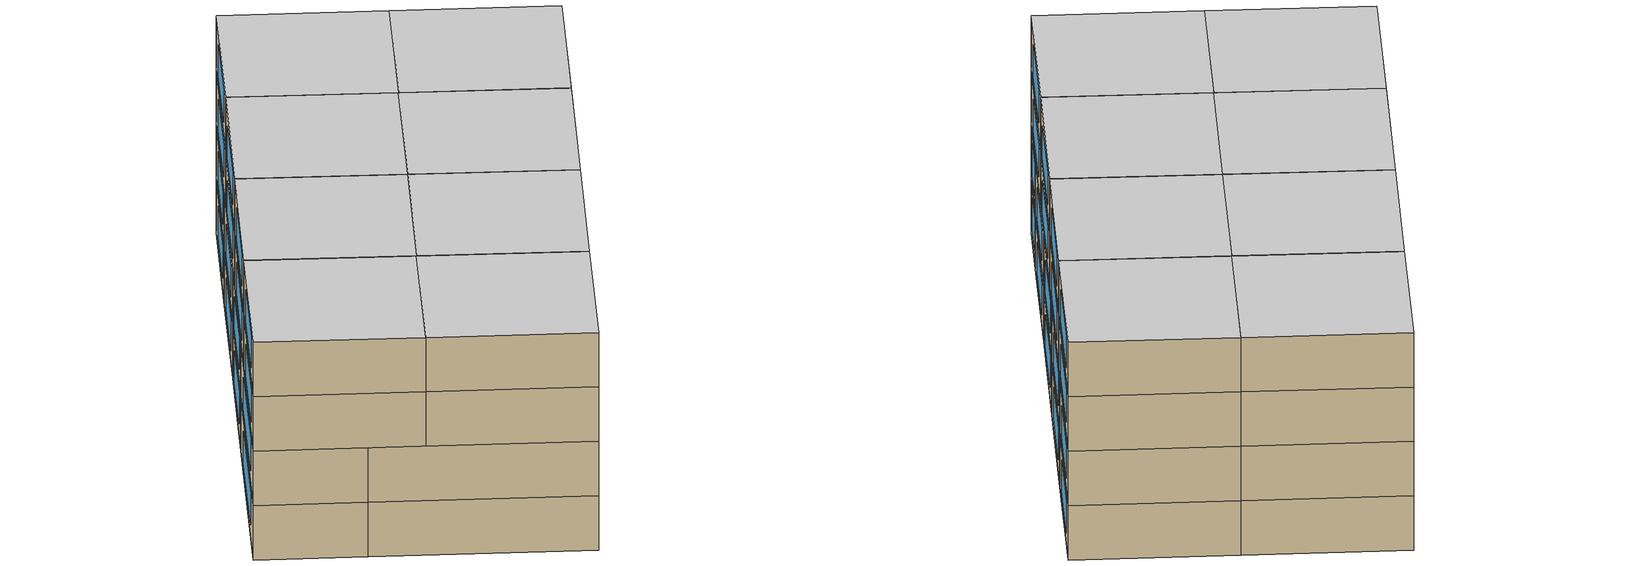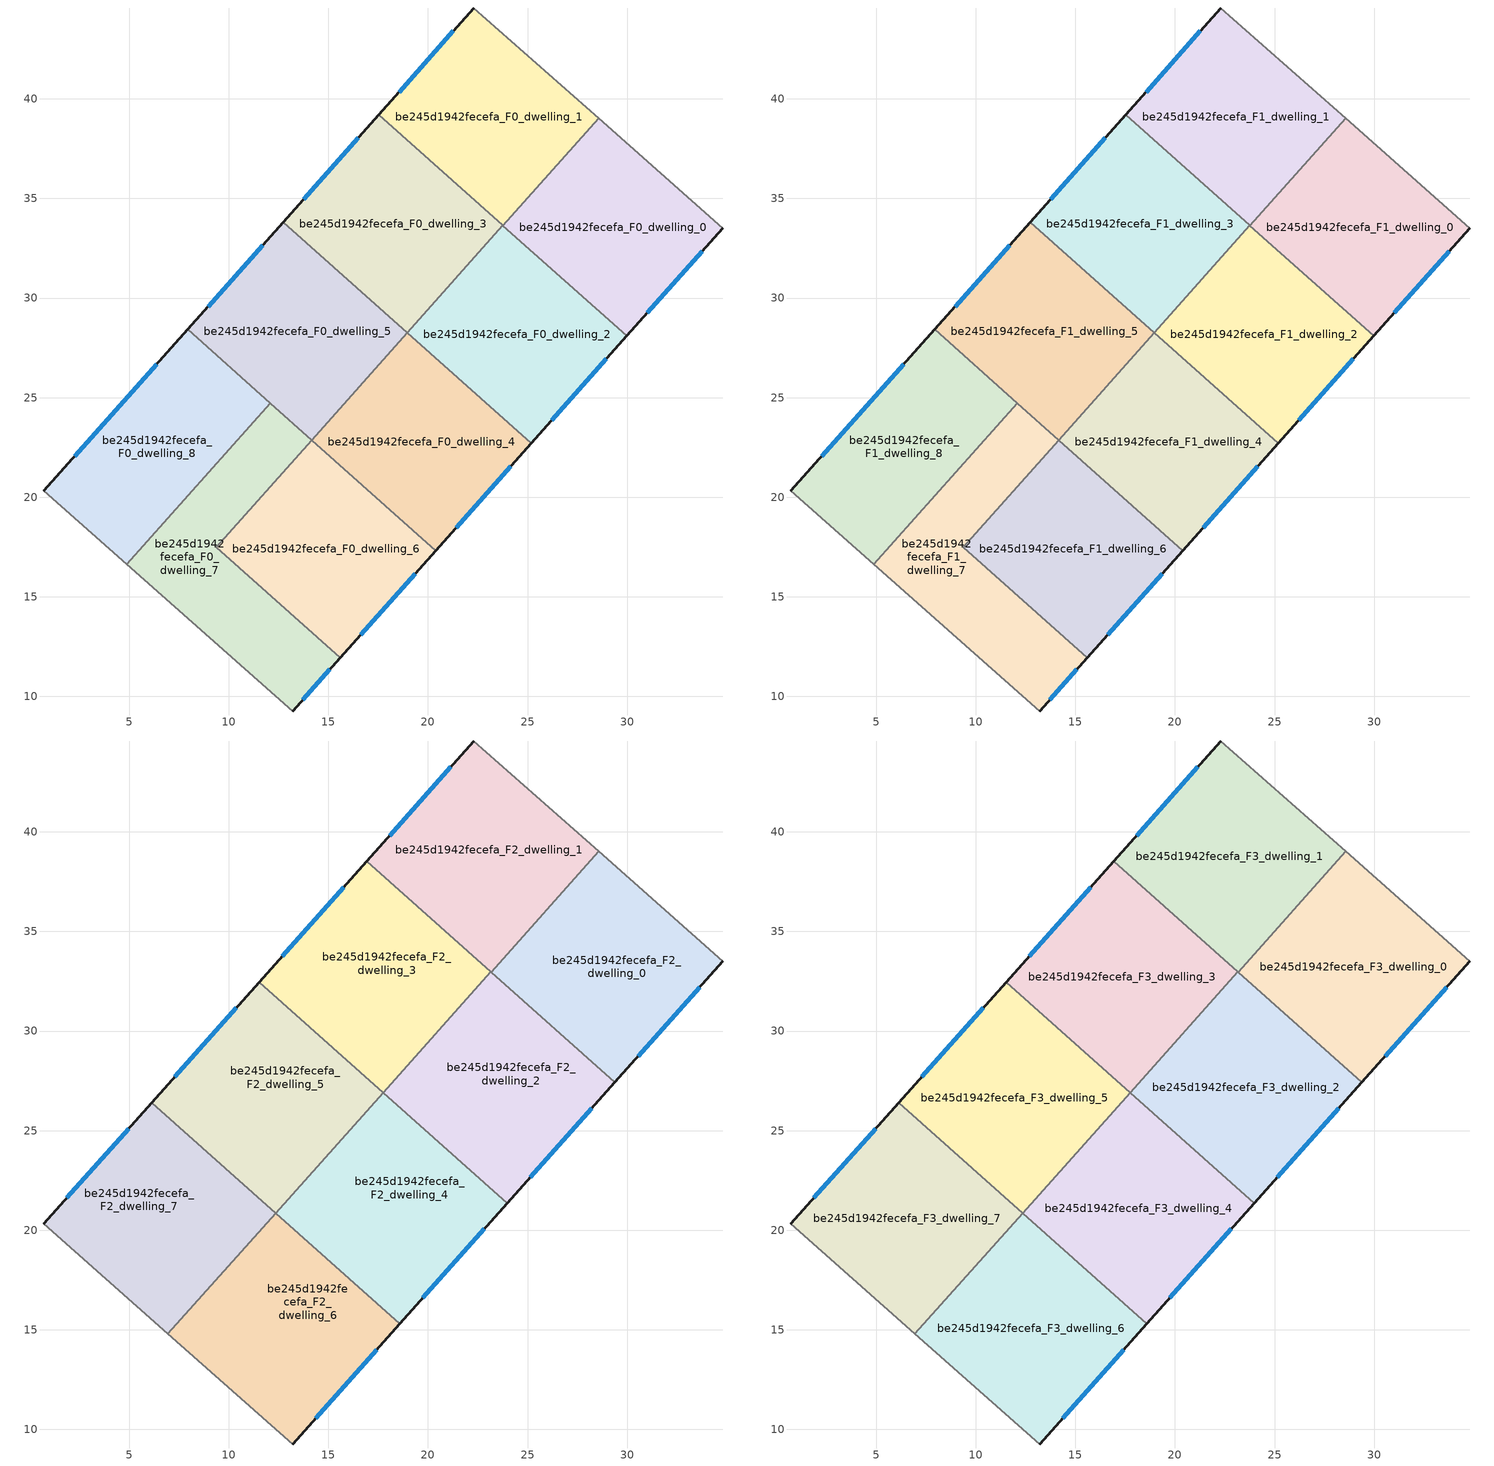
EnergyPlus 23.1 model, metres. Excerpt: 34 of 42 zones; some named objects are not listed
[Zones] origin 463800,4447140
be245d1942fecefa_F0_dwelling_0
 floor ground (EU_floor_Construction): 34.8,33.5 29.98,28.1 23.77,33.64 28.57,39.02 z0
 wall outside (EU_wall_Construction): 29.98,28.1 34.8,33.5 z0:3
 wall adiabatic (EU_wall_Construction): 34.8,33.5 28.57,39.02 z0:3
 wall to be245d1942fecefa_F0_dwelling_1 (EU_wall_Construction): 28.57,39.02 23.77,33.64 z0:3
 wall to be245d1942fecefa_F0_dwelling_2 (EU_wall_Construction): 23.77,33.64 29.98,28.1 z0:3
 window (EU_Window_Construction): 31.02,29.26 33.77,32.35 z0.64:2.36
be245d1942fecefa_F0_dwelling_1
 floor ground (EU_floor_Construction): 28.57,39.02 23.77,33.64 17.52,39.2 22.3,44.56 z0
 wall outside (EU_wall_Construction): 22.3,44.56 17.52,39.2 z0:3
 wall adiabatic (EU_wall_Construction): 28.57,39.02 22.3,44.56 z0:3
 wall to be245d1942fecefa_F0_dwelling_3 (EU_wall_Construction): 17.52,39.2 23.75,33.65 z0:3
 wall to be245d1942fecefa_F0_dwelling_2 (EU_wall_Construction): 23.76,33.65 23.77,33.64 z0:3
 window (EU_Window_Construction): 21.28,43.41 18.55,40.35 z0.64:2.36
be245d1942fecefa_F0_dwelling_2
 floor ground (EU_floor_Construction): 29.98,28.1 25.19,22.71 18.96,28.26 23.76,33.65 z0
 wall outside (EU_wall_Construction): 25.19,22.71 29.98,28.1 z0:3
 wall to be245d1942fecefa_F0_dwelling_4 (EU_wall_Construction): 18.96,28.26 25.19,22.71 z0:3
 wall to be245d1942fecefa_F0_dwelling_3 (EU_wall_Construction): 23.76,33.65 18.96,28.26 z0:3
 window (EU_Window_Construction): 26.21,23.86 28.96,26.94 z0.64:2.36
be245d1942fecefa_F0_dwelling_3
 floor ground (EU_floor_Construction): 23.76,33.65 18.96,28.26 12.72,33.81 17.52,39.2 z0
 wall outside (EU_wall_Construction): 17.52,39.2 12.72,33.81 z0:3
 wall to be245d1942fecefa_F0_dwelling_5 (EU_wall_Construction): 12.72,33.81 18.96,28.26 z0:3
 window (EU_Window_Construction): 16.5,38.04 13.75,34.96 z0.64:2.36
be245d1942fecefa_F0_dwelling_4
 floor ground (EU_floor_Construction): 25.19,22.71 20.39,17.32 14.16,22.87 18.96,28.26 z0
 wall outside (EU_wall_Construction): 20.39,17.32 25.19,22.71 z0:3
 wall to be245d1942fecefa_F0_dwelling_6 (EU_wall_Construction): 14.16,22.87 20.39,17.32 z0:3
 wall to be245d1942fecefa_F0_dwelling_5 (EU_wall_Construction): 18.96,28.26 14.16,22.87 z0:3
 window (EU_Window_Construction): 21.42,18.48 24.16,21.56 z0.64:2.36
be245d1942fecefa_F0_dwelling_5
 floor ground (EU_floor_Construction): 18.96,28.26 14.16,22.87 7.93,28.42 12.72,33.81 z0
 wall outside (EU_wall_Construction): 12.72,33.81 7.93,28.42 z0:3
 wall to be245d1942fecefa_F0_dwelling_8 (EU_wall_Construction): 7.93,28.42 12.07,24.73 z0:3
 wall to be245d1942fecefa_F0_dwelling_7 (EU_wall_Construction): 12.07,24.73 14.16,22.87 z0:3
 window (EU_Window_Construction): 11.7,32.66 8.95,29.58 z0.64:2.36
be245d1942fecefa_F0_dwelling_6
 floor ground (EU_floor_Construction): 20.39,17.32 15.59,11.93 9.36,17.48 14.16,22.87 z0
 wall outside (EU_wall_Construction): 15.59,11.93 20.39,17.32 z0:3
 wall to be245d1942fecefa_F0_dwelling_7 (EU_wall_Construction): 14.16,22.87 9.36,17.48 15.59,11.93 z0:3
 window (EU_Window_Construction): 16.62,13.09 19.36,16.17 z0.64:2.36
be245d1942fecefa_F0_dwelling_7
 floor ground (EU_floor_Construction): 14.16,22.87 9.36,17.48 15.59,11.93 13.21,9.27 4.87,16.64 12.07,24.73 z0
 wall outside (EU_wall_Construction): 13.21,9.27 15.59,11.93 z0:3
 wall adiabatic (EU_wall_Construction): 4.87,16.64 13.21,9.27 z0:3
 wall to be245d1942fecefa_F0_dwelling_8 (EU_wall_Construction): 12.07,24.73 4.87,16.64 z0:3
 window (EU_Window_Construction): 13.72,9.84 15.08,11.36 z0.64:2.36
be245d1942fecefa_F0_dwelling_8
 floor ground (EU_floor_Construction): 12.07,24.73 4.87,16.64 0.71,20.32 7.93,28.42 z0
 wall outside (EU_wall_Construction): 7.93,28.42 0.71,20.32 z0:3
 wall adiabatic (EU_wall_Construction): 0.71,20.32 4.87,16.64 z0:3
 window (EU_Window_Construction): 6.38,26.69 2.25,22.05 z0.64:2.36
be245d1942fecefa_F1_dwelling_0
 floor to be245d1942fecefa_F0_dwelling_0 (EU_floor_Construction): 34.8,33.5 29.98,28.1 23.77,33.64 28.57,39.02 z3
 wall outside (EU_wall_Construction): 29.98,28.1 34.8,33.5 z3:6
 wall adiabatic (EU_wall_Construction): 34.8,33.5 28.57,39.02 z3:6
 wall to be245d1942fecefa_F1_dwelling_1 (EU_wall_Construction): 28.57,39.02 23.77,33.64 z3:6
 wall to be245d1942fecefa_F1_dwelling_2 (EU_wall_Construction): 23.77,33.64 29.98,28.1 z3:6
 window (EU_Window_Construction): 31.02,29.26 33.77,32.35 z3.64:5.36
 ceiling adiabatic (EU_roof_Construction): 29.98,28.1 34.8,33.5 28.57,39.02 23.77,33.64 z6
be245d1942fecefa_F1_dwelling_1
 floor to be245d1942fecefa_F0_dwelling_1 (EU_floor_Construction): 28.57,39.02 23.77,33.64 17.52,39.2 22.3,44.56 z3
 wall outside (EU_wall_Construction): 22.3,44.56 17.52,39.2 z3:6
 wall adiabatic (EU_wall_Construction): 28.57,39.02 22.3,44.56 z3:6
 wall to be245d1942fecefa_F1_dwelling_3 (EU_wall_Construction): 17.52,39.2 23.75,33.65 z3:6
 wall to be245d1942fecefa_F1_dwelling_2 (EU_wall_Construction): 23.76,33.65 23.77,33.64 z3:6
 window (EU_Window_Construction): 21.28,43.41 18.55,40.35 z3.64:5.36
be245d1942fecefa_F1_dwelling_2
 floor to be245d1942fecefa_F0_dwelling_2 (EU_floor_Construction): 29.98,28.1 25.19,22.71 18.96,28.26 23.76,33.65 z3
 wall outside (EU_wall_Construction): 25.19,22.71 29.98,28.1 z3:6
 wall to be245d1942fecefa_F1_dwelling_4 (EU_wall_Construction): 18.96,28.26 25.19,22.71 z3:6
 wall to be245d1942fecefa_F1_dwelling_3 (EU_wall_Construction): 23.76,33.65 18.96,28.26 z3:6
 window (EU_Window_Construction): 26.21,23.86 28.96,26.94 z3.64:5.36
be245d1942fecefa_F1_dwelling_3
 floor to be245d1942fecefa_F0_dwelling_3 (EU_floor_Construction): 23.76,33.65 18.96,28.26 12.72,33.81 17.52,39.2 z3
 wall outside (EU_wall_Construction): 17.52,39.2 12.72,33.81 z3:6
 wall to be245d1942fecefa_F1_dwelling_5 (EU_wall_Construction): 12.72,33.81 18.96,28.26 z3:6
 window (EU_Window_Construction): 16.5,38.04 13.75,34.96 z3.64:5.36
be245d1942fecefa_F1_dwelling_4
 floor to be245d1942fecefa_F0_dwelling_4 (EU_floor_Construction): 25.19,22.71 20.39,17.32 14.16,22.87 18.96,28.26 z3
 wall outside (EU_wall_Construction): 20.39,17.32 25.19,22.71 z3:6
 wall to be245d1942fecefa_F1_dwelling_6 (EU_wall_Construction): 14.16,22.87 20.39,17.32 z3:6
 wall to be245d1942fecefa_F1_dwelling_5 (EU_wall_Construction): 18.96,28.26 14.16,22.87 z3:6
 window (EU_Window_Construction): 21.42,18.48 24.16,21.56 z3.64:5.36
be245d1942fecefa_F1_dwelling_5
 floor to be245d1942fecefa_F0_dwelling_5 (EU_floor_Construction): 18.96,28.26 14.16,22.87 7.93,28.42 12.72,33.81 z3
 wall outside (EU_wall_Construction): 12.72,33.81 7.93,28.42 z3:6
 wall to be245d1942fecefa_F1_dwelling_8 (EU_wall_Construction): 7.93,28.42 12.07,24.73 z3:6
 wall to be245d1942fecefa_F1_dwelling_7 (EU_wall_Construction): 12.07,24.73 14.16,22.87 z3:6
 window (EU_Window_Construction): 11.7,32.66 8.95,29.58 z3.64:5.36
be245d1942fecefa_F1_dwelling_6
 floor to be245d1942fecefa_F0_dwelling_6 (EU_floor_Construction): 20.39,17.32 15.59,11.93 9.36,17.48 14.16,22.87 z3
 wall outside (EU_wall_Construction): 15.59,11.93 20.39,17.32 z3:6
 wall to be245d1942fecefa_F1_dwelling_7 (EU_wall_Construction): 14.16,22.87 9.36,17.48 15.59,11.93 z3:6
 window (EU_Window_Construction): 16.62,13.09 19.36,16.17 z3.64:5.36
 ceiling adiabatic (EU_roof_Construction): 15.59,11.93 18.59,15.3 12.36,20.85 9.36,17.48 z6
be245d1942fecefa_F1_dwelling_7
 floor to be245d1942fecefa_F0_dwelling_7 (EU_floor_Construction): 14.16,22.87 9.36,17.48 15.59,11.93 13.21,9.27 4.87,16.64 12.07,24.73 z3
 wall outside (EU_wall_Construction): 13.21,9.27 15.59,11.93 z3:6
 wall adiabatic (EU_wall_Construction): 4.87,16.64 13.21,9.27 z3:6
 wall to be245d1942fecefa_F1_dwelling_8 (EU_wall_Construction): 12.07,24.73 4.87,16.64 z3:6
 window (EU_Window_Construction): 13.72,9.84 15.08,11.36 z3.64:5.36
be245d1942fecefa_F1_dwelling_8
 floor to be245d1942fecefa_F0_dwelling_8 (EU_floor_Construction): 12.07,24.73 4.87,16.64 0.71,20.32 7.93,28.42 z3
 wall outside (EU_wall_Construction): 7.93,28.42 0.71,20.32 z3:6
 wall adiabatic (EU_wall_Construction): 0.71,20.32 4.87,16.64 z3:6
 window (EU_Window_Construction): 6.38,26.69 2.25,22.05 z3.64:5.36
be245d1942fecefa_F2_dwelling_0
 floor to be245d1942fecefa_F1_dwelling_2 (EU_floor_Construction): 29.98,28.1 29.39,27.42 23.17,32.96 23.77,33.64 z6
 floor adiabatic (EU_floor_Construction): 34.8,33.5 29.39,27.42 29.98,28.1 23.77,33.64 28.56,39.03 z6
 wall outside (EU_wall_Construction): 29.39,27.42 34.8,33.5 z6:9
 wall adiabatic (EU_wall_Construction): 34.8,33.5 28.56,39.03 z6:9
 wall to be245d1942fecefa_F2_dwelling_1 (EU_wall_Construction): 28.56,39.03 23.17,32.96 z6:9
 wall to be245d1942fecefa_F2_dwelling_2 (EU_wall_Construction): 23.17,32.96 29.39,27.42 z6:9
 window (EU_Window_Construction): 30.55,28.73 33.64,32.2 z6.64:8.36
be245d1942fecefa_F2_dwelling_1
 floor to be245d1942fecefa_F1_dwelling_1 (EU_floor_Construction): 28.56,39.02 23.77,33.64 17.52,39.2 22.3,44.56 z6
 floor to be245d1942fecefa_F1_dwelling_3 (EU_floor_Construction): 23.75,33.65 23.16,32.97 16.92,38.52 17.52,39.2 z6
 floor to be245d1942fecefa_F1_dwelling_2 (EU_floor_Construction): 23.77,33.64 23.17,32.96 23.16,32.97 23.75,33.65 z6
 wall outside (EU_wall_Construction): 22.3,44.56 16.92,38.52 z6:9
 wall adiabatic (EU_wall_Construction): 28.56,39.03 22.3,44.56 z6:9
 wall to be245d1942fecefa_F2_dwelling_3 (EU_wall_Construction): 16.92,38.52 23.15,32.97 z6:9
 wall to be245d1942fecefa_F2_dwelling_2 (EU_wall_Construction): 23.16,32.97 23.17,32.96 z6:9
 window (EU_Window_Construction): 21.15,43.27 18.08,39.82 z6.64:8.36
be245d1942fecefa_F2_dwelling_2
 floor to be245d1942fecefa_F1_dwelling_2 (EU_floor_Construction): 29.39,27.42 25.19,22.71 18.96,28.26 23.16,32.97 z6
 floor to be245d1942fecefa_F1_dwelling_4 (EU_floor_Construction): 25.19,22.71 23.99,21.36 17.76,26.91 18.96,28.26 z6
 wall outside (EU_wall_Construction): 23.99,21.36 29.39,27.42 z6:9
 wall to be245d1942fecefa_F2_dwelling_4 (EU_wall_Construction): 17.76,26.91 23.99,21.36 z6:9
 wall to be245d1942fecefa_F2_dwelling_3 (EU_wall_Construction): 23.16,32.97 17.76,26.91 z6:9
 window (EU_Window_Construction): 25.14,22.66 28.23,26.13 z6.64:8.36
be245d1942fecefa_F2_dwelling_3
 floor to be245d1942fecefa_F1_dwelling_3 (EU_floor_Construction): 23.16,32.97 18.96,28.26 12.73,33.81 16.92,38.52 z6
 floor to be245d1942fecefa_F1_dwelling_5 (EU_floor_Construction): 18.96,28.26 17.76,26.91 11.53,32.46 12.73,33.81 z6
 wall outside (EU_wall_Construction): 16.92,38.52 11.53,32.46 z6:9
 wall to be245d1942fecefa_F2_dwelling_5 (EU_wall_Construction): 11.53,32.46 17.76,26.91 z6:9
 window (EU_Window_Construction): 15.77,37.22 12.68,33.76 z6.64:8.36
be245d1942fecefa_F2_dwelling_4
 floor to be245d1942fecefa_F1_dwelling_4 (EU_floor_Construction): 23.99,21.36 20.39,17.32 14.16,22.87 17.76,26.91 z6
 floor to be245d1942fecefa_F1_dwelling_6 (EU_floor_Construction): 20.39,17.32 18.59,15.3 12.36,20.85 14.16,22.87 z6
 wall outside (EU_wall_Construction): 18.59,15.3 23.99,21.36 z6:9
 wall to be245d1942fecefa_F2_dwelling_5 (EU_wall_Construction): 17.76,26.91 12.36,20.85 z6:9
 wall to be245d1942fecefa_F2_dwelling_6 (EU_wall_Construction): 12.36,20.85 18.59,15.3 z6:9
 window (EU_Window_Construction): 19.74,16.6 22.83,20.06 z6.64:8.36
be245d1942fecefa_F2_dwelling_5
 floor to be245d1942fecefa_F1_dwelling_5 (EU_floor_Construction): 17.76,26.91 14.16,22.87 7.93,28.42 11.53,32.46 z6
 floor to be245d1942fecefa_F1_dwelling_7 (EU_floor_Construction): 14.16,22.87 12.36,20.85 10.27,22.71 12.07,24.73 z6
 floor to be245d1942fecefa_F1_dwelling_8 (EU_floor_Construction): 12.07,24.73 10.27,22.71 6.13,26.4 7.93,28.42 z6
 wall outside (EU_wall_Construction): 11.53,32.46 6.13,26.4 z6:9
 wall to be245d1942fecefa_F2_dwelling_7 (EU_wall_Construction): 6.13,26.4 12.34,20.86 z6:9
 wall to be245d1942fecefa_F2_dwelling_6 (EU_wall_Construction): 12.34,20.86 12.36,20.85 z6:9
 window (EU_Window_Construction): 10.37,31.16 7.28,27.7 z6.64:8.36
be245d1942fecefa_F2_dwelling_6
 floor to be245d1942fecefa_F1_dwelling_7 (EU_floor_Construction): 12.36,20.85 9.36,17.48 15.59,11.93 13.21,9.27 6.95,14.8 12.34,20.86 z6
 floor adiabatic (EU_floor_Construction): 18.59,15.3 15.59,11.93 9.36,17.48 12.36,20.85 z6
 wall outside (EU_wall_Construction): 13.21,9.27 18.59,15.3 z6:9
 wall adiabatic (EU_wall_Construction): 6.95,14.8 13.21,9.27 z6:9
 wall to be245d1942fecefa_F2_dwelling_7 (EU_wall_Construction): 12.34,20.86 6.95,14.8 z6:9
 window (EU_Window_Construction): 14.36,10.56 17.44,14.01 z6.64:8.36
be245d1942fecefa_F2_dwelling_7
 floor to be245d1942fecefa_F1_dwelling_7 (EU_floor_Construction): 12.34,20.86 6.95,14.8 4.87,16.64 10.27,22.71 z6
 floor to be245d1942fecefa_F1_dwelling_8 (EU_floor_Construction): 10.27,22.71 4.87,16.64 0.71,20.32 6.13,26.4 z6
 wall outside (EU_wall_Construction): 6.13,26.4 0.71,20.32 z6:9
 wall adiabatic (EU_wall_Construction): 0.71,20.32 6.95,14.8 z6:9
 window (EU_Window_Construction): 4.97,25.1 1.87,21.62 z6.64:8.36
be245d1942fecefa_F3_dwelling_0
 floor to be245d1942fecefa_F2_dwelling_0 (EU_floor_Construction): 34.8,33.5 29.39,27.42 23.17,32.96 28.56,39.03 z9
 wall outside (EU_wall_Construction): 29.39,27.42 34.8,33.5 z9:12
 wall adiabatic (EU_wall_Construction): 34.8,33.5 28.56,39.03 z9:12
 wall to be245d1942fecefa_F3_dwelling_1 (EU_wall_Construction): 28.56,39.03 23.17,32.96 z9:12
 wall to be245d1942fecefa_F3_dwelling_2 (EU_wall_Construction): 23.17,32.96 29.39,27.42 z9:12
 window (EU_Window_Construction): 30.55,28.73 33.64,32.2 z9.64:11.36
 ceiling to be245d1942fecefa_F4_dwelling_0 (EU_floor_Construction): 29.39,27.42 34.8,33.5 28.56,39.03 23.17,32.96 z12
be245d1942fecefa_F3_dwelling_1
 floor to be245d1942fecefa_F2_dwelling_1 (EU_floor_Construction): 28.56,39.03 23.17,32.96 16.92,38.52 22.3,44.56 z9
 wall outside (EU_wall_Construction): 22.3,44.56 16.92,38.52 z9:12
 wall adiabatic (EU_wall_Construction): 28.56,39.03 22.3,44.56 z9:12
 wall to be245d1942fecefa_F3_dwelling_3 (EU_wall_Construction): 16.92,38.52 23.15,32.97 z9:12
 wall to be245d1942fecefa_F3_dwelling_2 (EU_wall_Construction): 23.16,32.97 23.17,32.96 z9:12
 window (EU_Window_Construction): 21.15,43.27 18.08,39.82 z9.64:11.36
 ceiling to be245d1942fecefa_F4_dwelling_1 (EU_floor_Construction): 23.17,32.96 28.56,39.03 22.3,44.56 16.92,38.52 z12
be245d1942fecefa_F3_dwelling_2
 floor to be245d1942fecefa_F2_dwelling_2 (EU_floor_Construction): 29.39,27.42 23.99,21.36 17.76,26.91 23.16,32.97 z9
 wall outside (EU_wall_Construction): 23.99,21.36 29.39,27.42 z9:12
 wall to be245d1942fecefa_F3_dwelling_4 (EU_wall_Construction): 17.76,26.91 23.99,21.36 z9:12
 wall to be245d1942fecefa_F3_dwelling_3 (EU_wall_Construction): 23.16,32.97 17.76,26.91 z9:12
 window (EU_Window_Construction): 25.14,22.66 28.23,26.13 z9.64:11.36
 ceiling to be245d1942fecefa_F4_dwelling_2 (EU_floor_Construction): 23.99,21.36 29.39,27.42 23.16,32.97 17.76,26.91 z12
be245d1942fecefa_F3_dwelling_3
 floor to be245d1942fecefa_F2_dwelling_3 (EU_floor_Construction): 23.16,32.97 17.76,26.91 11.53,32.46 16.92,38.52 z9
 wall outside (EU_wall_Construction): 16.92,38.52 11.53,32.46 z9:12
 wall to be245d1942fecefa_F3_dwelling_5 (EU_wall_Construction): 11.53,32.46 17.76,26.91 z9:12
 window (EU_Window_Construction): 15.77,37.22 12.68,33.76 z9.64:11.36
 ceiling to be245d1942fecefa_F4_dwelling_3 (EU_floor_Construction): 17.76,26.91 23.16,32.97 16.92,38.52 11.53,32.46 z12
be245d1942fecefa_F3_dwelling_4
 floor to be245d1942fecefa_F2_dwelling_4 (EU_floor_Construction): 23.99,21.36 18.59,15.3 12.36,20.85 17.76,26.91 z9
 wall outside (EU_wall_Construction): 18.59,15.3 23.99,21.36 z9:12
 wall to be245d1942fecefa_F3_dwelling_5 (EU_wall_Construction): 17.76,26.91 12.36,20.85 z9:12
 wall to be245d1942fecefa_F3_dwelling_6 (EU_wall_Construction): 12.36,20.85 18.59,15.3 z9:12
 window (EU_Window_Construction): 19.74,16.6 22.83,20.06 z9.64:11.36
 ceiling to be245d1942fecefa_F4_dwelling_4 (EU_floor_Construction): 18.59,15.3 23.99,21.36 17.76,26.91 12.36,20.85 z12
be245d1942fecefa_F3_dwelling_5
 floor to be245d1942fecefa_F2_dwelling_5 (EU_floor_Construction): 17.76,26.91 12.36,20.85 6.13,26.4 11.53,32.46 z9
 wall outside (EU_wall_Construction): 11.53,32.46 6.13,26.4 z9:12
 wall to be245d1942fecefa_F3_dwelling_7 (EU_wall_Construction): 6.13,26.4 12.34,20.86 z9:12
 wall to be245d1942fecefa_F3_dwelling_6 (EU_wall_Construction): 12.34,20.86 12.36,20.85 z9:12
 window (EU_Window_Construction): 10.37,31.16 7.28,27.7 z9.64:11.36
 ceiling to be245d1942fecefa_F4_dwelling_5 (EU_floor_Construction): 12.36,20.85 17.76,26.91 11.53,32.46 6.13,26.4 z12
be245d1942fecefa_F3_dwelling_6
 floor to be245d1942fecefa_F2_dwelling_6 (EU_floor_Construction): 18.59,15.3 13.21,9.27 6.95,14.8 12.34,20.86 z9
 wall outside (EU_wall_Construction): 13.21,9.27 18.59,15.3 z9:12
 wall adiabatic (EU_wall_Construction): 6.95,14.8 13.21,9.27 z9:12
 wall to be245d1942fecefa_F3_dwelling_7 (EU_wall_Construction): 12.34,20.86 6.95,14.8 z9:12
 window (EU_Window_Construction): 14.36,10.56 17.44,14.01 z9.64:11.36
 ceiling to be245d1942fecefa_F4_dwelling_6 (EU_floor_Construction): 13.21,9.27 18.59,15.3 12.34,20.86 6.95,14.8 z12
be245d1942fecefa_F3_dwelling_7
 floor to be245d1942fecefa_F2_dwelling_7 (EU_floor_Construction): 12.34,20.86 6.95,14.8 0.71,20.32 6.13,26.4 z9
 wall outside (EU_wall_Construction): 6.13,26.4 0.71,20.32 z9:12
 wall adiabatic (EU_wall_Construction): 0.71,20.32 6.95,14.8 z9:12
 window (EU_Window_Construction): 4.97,25.1 1.87,21.62 z9.64:11.36
 ceiling to be245d1942fecefa_F4_dwelling_7 (EU_floor_Construction): 6.95,14.8 12.34,20.86 6.13,26.4 0.71,20.32 z12
[Building]
EU S2 Campaign: North Axis=0; Terrain=City; Solar Distribution=FullExterior
[Site:Location]
Yerevan-Zvartnots.Intl.AP: Latitude=40.15; Longitude=44.383; Time Zone=4; Elevation=854
[SizingPeriod:WeatherFileDays]
AnnualSizingPeriod: Begin Month=1; Begin Day of Month=1; End Month=12; End Day of Month=31; Day of Week for Start Day=Monday; Use Weather File Daylight Saving Period=No; Use Weather File Rain and Snow Indicators=No
[MATERIAL]
EU_InternalMass_Material: Roughness=MediumRough; Thickness=0.1; Conductivity=1; Density=1800; Specific Heat=900; Thermal Absorptance=0.9; Solar Absorptance=0.7; Visible Absorptance=0.7
[MATERIAL:NOMASS] Roughness=MediumRough; Thermal Absorptance=0.9; Solar Absorptance=0.7; Visible Absorptance=0.7
Name | Thermal Resistance
EU_wall_NoMass | 1.05043
EU_roof_NoMass | 1.45357
EU_floor_NoMass | 0.478065
[WINDOWMATERIAL:SIMPLEGLAZINGSYSTEM]
EU_Window_SimpleGlazing: UFactor=2.5566; Solar Heat Gain Coefficient=0.75; Visible Transmittance=0.75
[CONSTRUCTION]
EU_wall_Construction: EU_wall_NoMass
EU_roof_Construction: EU_roof_NoMass
EU_floor_Construction: EU_floor_NoMass
EU_Window_Construction: EU_Window_SimpleGlazing
EU_InternalMass_Construction: EU_InternalMass_Material
[ZONE] Type=1; Multiplier=1; Ceiling Height=autocalculate; Floor Area=autocalculate; Part of Total Floor Area=Yes
Name | Volume
be245d1942fecefa_F0_dwelling_0; be245d1942fecefa_F1_dwelling_0; be245d1942fecefa_F0_dwelling_3; be245d1942fecefa_F1_dwelling_3 | 180.605
be245d1942fecefa_F2_dwelling_0; be245d1942fecefa_F3_dwelling_0 | 203.151
be245d1942fecefa_F0_dwelling_1; be245d1942fecefa_F1_dwelling_1 | 180.591
be245d1942fecefa_F2_dwelling_1; be245d1942fecefa_F3_dwelling_1 | 203.167
be245d1942fecefa_F0_dwelling_2; be245d1942fecefa_F1_dwelling_2 | 180.588
be245d1942fecefa_F2_dwelling_2; be245d1942fecefa_F3_dwelling_2; be245d1942fecefa_F2_dwelling_3; be245d1942fecefa_F3_dwelling_3 | 203.175
be245d1942fecefa_F0_dwelling_4; be245d1942fecefa_F1_dwelling_4; be245d1942fecefa_F0_dwelling_6; be245d1942fecefa_F1_dwelling_6 | 180.589
be245d1942fecefa_F2_dwelling_4; be245d1942fecefa_F3_dwelling_4; be245d1942fecefa_F2_dwelling_7; be245d1942fecefa_F3_dwelling_7 | 203.157
be245d1942fecefa_F0_dwelling_5; be245d1942fecefa_F1_dwelling_5 | 180.586
be245d1942fecefa_F2_dwelling_5; be245d1942fecefa_F3_dwelling_5 | 203.192
be245d1942fecefa_F2_dwelling_6; be245d1942fecefa_F3_dwelling_6 | 203.169
be245d1942fecefa_F0_dwelling_7; be245d1942fecefa_F1_dwelling_7 | 180.611
be245d1942fecefa_F0_dwelling_8; be245d1942fecefa_F1_dwelling_8 | 180.621
[INTERNALMASS] Construction=EU_InternalMass_Construction
Name | Zone or ZoneList | Surface Area
be245d1942fecefa_F0_dwelling_0_EU_InternalMass | be245d1942fecefa_F0_dwelling_0 | 60.2026
be245d1942fecefa_F0_dwelling_1_EU_InternalMass | be245d1942fecefa_F0_dwelling_1 | 60.1979
be245d1942fecefa_F0_dwelling_2_EU_InternalMass | be245d1942fecefa_F0_dwelling_2 | 60.1973
be245d1942fecefa_F0_dwelling_3_EU_InternalMass | be245d1942fecefa_F0_dwelling_3 | 60.2014
be245d1942fecefa_F0_dwelling_4_EU_InternalMass | be245d1942fecefa_F0_dwelling_4 | 60.1947
be245d1942fecefa_F0_dwelling_5_EU_InternalMass | be245d1942fecefa_F0_dwelling_5 | 60.1973
be245d1942fecefa_F0_dwelling_6_EU_InternalMass | be245d1942fecefa_F0_dwelling_6 | 60.1963
be245d1942fecefa_F0_dwelling_7_EU_InternalMass | be245d1942fecefa_F0_dwelling_7 | 60.2038
be245d1942fecefa_F0_dwelling_8_EU_InternalMass | be245d1942fecefa_F0_dwelling_8 | 60.2079
be245d1942fecefa_F1_dwelling_0_EU_InternalMass | be245d1942fecefa_F1_dwelling_0 | 60.2026
be245d1942fecefa_F1_dwelling_1_EU_InternalMass | be245d1942fecefa_F1_dwelling_1 | 60.1979
be245d1942fecefa_F1_dwelling_2_EU_InternalMass | be245d1942fecefa_F1_dwelling_2 | 60.1973
be245d1942fecefa_F1_dwelling_3_EU_InternalMass | be245d1942fecefa_F1_dwelling_3 | 60.2014
be245d1942fecefa_F1_dwelling_4_EU_InternalMass | be245d1942fecefa_F1_dwelling_4 | 60.1947
be245d1942fecefa_F1_dwelling_5_EU_InternalMass | be245d1942fecefa_F1_dwelling_5 | 60.1973
be245d1942fecefa_F1_dwelling_6_EU_InternalMass | be245d1942fecefa_F1_dwelling_6 | 60.1963
be245d1942fecefa_F1_dwelling_7_EU_InternalMass | be245d1942fecefa_F1_dwelling_7 | 60.2038
be245d1942fecefa_F1_dwelling_8_EU_InternalMass | be245d1942fecefa_F1_dwelling_8 | 60.2079
be245d1942fecefa_F2_dwelling_0_EU_InternalMass | be245d1942fecefa_F2_dwelling_0 | 67.718
be245d1942fecefa_F2_dwelling_1_EU_InternalMass | be245d1942fecefa_F2_dwelling_1 | 67.7234
be245d1942fecefa_F2_dwelling_2_EU_InternalMass | be245d1942fecefa_F2_dwelling_2 | 67.725
be245d1942fecefa_F2_dwelling_3_EU_InternalMass | be245d1942fecefa_F2_dwelling_3 | 67.7253
be245d1942fecefa_F2_dwelling_4_EU_InternalMass | be245d1942fecefa_F2_dwelling_4 | 67.7192
be245d1942fecefa_F2_dwelling_5_EU_InternalMass | be245d1942fecefa_F2_dwelling_5 | 67.7304
be245d1942fecefa_F2_dwelling_6_EU_InternalMass | be245d1942fecefa_F2_dwelling_6 | 67.7249
be245d1942fecefa_F2_dwelling_7_EU_InternalMass | be245d1942fecefa_F2_dwelling_7 | 67.7192
be245d1942fecefa_F3_dwelling_0_EU_InternalMass | be245d1942fecefa_F3_dwelling_0 | 67.718
be245d1942fecefa_F3_dwelling_1_EU_InternalMass | be245d1942fecefa_F3_dwelling_1 | 67.7234
be245d1942fecefa_F3_dwelling_2_EU_InternalMass | be245d1942fecefa_F3_dwelling_2 | 67.725
be245d1942fecefa_F3_dwelling_3_EU_InternalMass | be245d1942fecefa_F3_dwelling_3 | 67.7253
be245d1942fecefa_F3_dwelling_4_EU_InternalMass | be245d1942fecefa_F3_dwelling_4 | 67.7192
be245d1942fecefa_F3_dwelling_5_EU_InternalMass | be245d1942fecefa_F3_dwelling_5 | 67.7304
be245d1942fecefa_F3_dwelling_6_EU_InternalMass | be245d1942fecefa_F3_dwelling_6 | 67.7249
be245d1942fecefa_F3_dwelling_7_EU_InternalMass | be245d1942fecefa_F3_dwelling_7 | 67.7192
[OTHEREQUIPMENT] Fuel Type=Electricity; Design Level Calculation Method=Watts/Area; Power per Zone Floor Area=1; Fraction Latent=0; Fraction Radiant=0; Fraction Lost=0; Carbon Dioxide Generation Rate=0; EndUse Subcategory=EU_Step8_InternalGains
Name | Zone or ZoneList or Space or SpaceList | Schedule
EU_Step8_InternalGain_be245d1942fecefa_F0_dwelling_0_f000 | be245d1942fecefa_F0_dwelling_0 | EU_Step8_GainSchedule_be245d1942fecefa_F0_dwelling_0_f000
EU_Step8_InternalGain_be245d1942fecefa_F0_dwelling_1_f000 | be245d1942fecefa_F0_dwelling_1 | EU_Step8_GainSchedule_be245d1942fecefa_F0_dwelling_1_f000
EU_Step8_InternalGain_be245d1942fecefa_F0_dwelling_2_f000 | be245d1942fecefa_F0_dwelling_2 | EU_Step8_GainSchedule_be245d1942fecefa_F0_dwelling_2_f000
EU_Step8_InternalGain_be245d1942fecefa_F0_dwelling_3_f000 | be245d1942fecefa_F0_dwelling_3 | EU_Step8_GainSchedule_be245d1942fecefa_F0_dwelling_3_f000
EU_Step8_InternalGain_be245d1942fecefa_F0_dwelling_4_f000 | be245d1942fecefa_F0_dwelling_4 | EU_Step8_GainSchedule_be245d1942fecefa_F0_dwelling_4_f000
EU_Step8_InternalGain_be245d1942fecefa_F0_dwelling_5_f000 | be245d1942fecefa_F0_dwelling_5 | EU_Step8_GainSchedule_be245d1942fecefa_F0_dwelling_5_f000
EU_Step8_InternalGain_be245d1942fecefa_F0_dwelling_6_f000 | be245d1942fecefa_F0_dwelling_6 | EU_Step8_GainSchedule_be245d1942fecefa_F0_dwelling_6_f000
EU_Step8_InternalGain_be245d1942fecefa_F0_dwelling_7_f000 | be245d1942fecefa_F0_dwelling_7 | EU_Step8_GainSchedule_be245d1942fecefa_F0_dwelling_7_f000
EU_Step8_InternalGain_be245d1942fecefa_F0_dwelling_8_f000 | be245d1942fecefa_F0_dwelling_8 | EU_Step8_GainSchedule_be245d1942fecefa_F0_dwelling_8_f000
EU_Step8_InternalGain_be245d1942fecefa_F1_dwelling_0_f000 | be245d1942fecefa_F1_dwelling_0 | EU_Step8_GainSchedule_be245d1942fecefa_F1_dwelling_0_f000
EU_Step8_InternalGain_be245d1942fecefa_F1_dwelling_1_f000 | be245d1942fecefa_F1_dwelling_1 | EU_Step8_GainSchedule_be245d1942fecefa_F1_dwelling_1_f000
EU_Step8_InternalGain_be245d1942fecefa_F1_dwelling_2_f000 | be245d1942fecefa_F1_dwelling_2 | EU_Step8_GainSchedule_be245d1942fecefa_F1_dwelling_2_f000
EU_Step8_InternalGain_be245d1942fecefa_F1_dwelling_3_f000 | be245d1942fecefa_F1_dwelling_3 | EU_Step8_GainSchedule_be245d1942fecefa_F1_dwelling_3_f000
EU_Step8_InternalGain_be245d1942fecefa_F1_dwelling_4_f000 | be245d1942fecefa_F1_dwelling_4 | EU_Step8_GainSchedule_be245d1942fecefa_F1_dwelling_4_f000
EU_Step8_InternalGain_be245d1942fecefa_F1_dwelling_5_f000 | be245d1942fecefa_F1_dwelling_5 | EU_Step8_GainSchedule_be245d1942fecefa_F1_dwelling_5_f000
EU_Step8_InternalGain_be245d1942fecefa_F1_dwelling_6_f000 | be245d1942fecefa_F1_dwelling_6 | EU_Step8_GainSchedule_be245d1942fecefa_F1_dwelling_6_f000
EU_Step8_InternalGain_be245d1942fecefa_F1_dwelling_7_f000 | be245d1942fecefa_F1_dwelling_7 | EU_Step8_GainSchedule_be245d1942fecefa_F1_dwelling_7_f000
EU_Step8_InternalGain_be245d1942fecefa_F1_dwelling_8_f000 | be245d1942fecefa_F1_dwelling_8 | EU_Step8_GainSchedule_be245d1942fecefa_F1_dwelling_8_f000
EU_Step8_InternalGain_be245d1942fecefa_F2_dwelling_0_f000 | be245d1942fecefa_F2_dwelling_0 | EU_Step8_GainSchedule_be245d1942fecefa_F2_dwelling_0_f000
EU_Step8_InternalGain_be245d1942fecefa_F2_dwelling_1_f000 | be245d1942fecefa_F2_dwelling_1 | EU_Step8_GainSchedule_be245d1942fecefa_F2_dwelling_1_f000
EU_Step8_InternalGain_be245d1942fecefa_F2_dwelling_2_f000 | be245d1942fecefa_F2_dwelling_2 | EU_Step8_GainSchedule_be245d1942fecefa_F2_dwelling_2_f000
EU_Step8_InternalGain_be245d1942fecefa_F2_dwelling_3_f000 | be245d1942fecefa_F2_dwelling_3 | EU_Step8_GainSchedule_be245d1942fecefa_F2_dwelling_3_f000
EU_Step8_InternalGain_be245d1942fecefa_F2_dwelling_4_f000 | be245d1942fecefa_F2_dwelling_4 | EU_Step8_GainSchedule_be245d1942fecefa_F2_dwelling_4_f000
EU_Step8_InternalGain_be245d1942fecefa_F2_dwelling_5_f000 | be245d1942fecefa_F2_dwelling_5 | EU_Step8_GainSchedule_be245d1942fecefa_F2_dwelling_5_f000
EU_Step8_InternalGain_be245d1942fecefa_F2_dwelling_6_f000 | be245d1942fecefa_F2_dwelling_6 | EU_Step8_GainSchedule_be245d1942fecefa_F2_dwelling_6_f000
EU_Step8_InternalGain_be245d1942fecefa_F2_dwelling_7_f000 | be245d1942fecefa_F2_dwelling_7 | EU_Step8_GainSchedule_be245d1942fecefa_F2_dwelling_7_f000
EU_Step8_InternalGain_be245d1942fecefa_F3_dwelling_0_f000 | be245d1942fecefa_F3_dwelling_0 | EU_Step8_GainSchedule_be245d1942fecefa_F3_dwelling_0_f000
EU_Step8_InternalGain_be245d1942fecefa_F3_dwelling_1_f000 | be245d1942fecefa_F3_dwelling_1 | EU_Step8_GainSchedule_be245d1942fecefa_F3_dwelling_1_f000
EU_Step8_InternalGain_be245d1942fecefa_F3_dwelling_2_f000 | be245d1942fecefa_F3_dwelling_2 | EU_Step8_GainSchedule_be245d1942fecefa_F3_dwelling_2_f000
EU_Step8_InternalGain_be245d1942fecefa_F3_dwelling_3_f000 | be245d1942fecefa_F3_dwelling_3 | EU_Step8_GainSchedule_be245d1942fecefa_F3_dwelling_3_f000
EU_Step8_InternalGain_be245d1942fecefa_F3_dwelling_4_f000 | be245d1942fecefa_F3_dwelling_4 | EU_Step8_GainSchedule_be245d1942fecefa_F3_dwelling_4_f000
EU_Step8_InternalGain_be245d1942fecefa_F3_dwelling_5_f000 | be245d1942fecefa_F3_dwelling_5 | EU_Step8_GainSchedule_be245d1942fecefa_F3_dwelling_5_f000
EU_Step8_InternalGain_be245d1942fecefa_F3_dwelling_6_f000 | be245d1942fecefa_F3_dwelling_6 | EU_Step8_GainSchedule_be245d1942fecefa_F3_dwelling_6_f000
EU_Step8_InternalGain_be245d1942fecefa_F3_dwelling_7_f000 | be245d1942fecefa_F3_dwelling_7 | EU_Step8_GainSchedule_be245d1942fecefa_F3_dwelling_7_f000
[ZONEVENTILATION:DESIGNFLOWRATE] Schedule=EU_AlwaysOn; Design Flow Rate Calculation Method=AirChanges/Hour; Air Changes per Hour=0.557805; Ventilation Type=Natural; Fan Pressure Rise=0; Fan Total Efficiency=1; Constant Term Coefficient=1; Temperature Term Coefficient=0; Velocity Term Coefficient=0; Velocity Squared Term Coefficient=0; Minimum Indoor Temperature=-100; Maximum Indoor Temperature=100; Delta Temperature=-100; Minimum Outdoor Temperature=-100; Maximum Outdoor Temperature=100; Maximum Wind Speed=40
Name | Zone or ZoneList or Space or SpaceList
EU_ConstantAir_be245d1942fecefa_F0_dwelling_0 | be245d1942fecefa_F0_dwelling_0
EU_ConstantAir_be245d1942fecefa_F0_dwelling_1 | be245d1942fecefa_F0_dwelling_1
EU_ConstantAir_be245d1942fecefa_F0_dwelling_2 | be245d1942fecefa_F0_dwelling_2
EU_ConstantAir_be245d1942fecefa_F0_dwelling_3 | be245d1942fecefa_F0_dwelling_3
EU_ConstantAir_be245d1942fecefa_F0_dwelling_4 | be245d1942fecefa_F0_dwelling_4
EU_ConstantAir_be245d1942fecefa_F0_dwelling_5 | be245d1942fecefa_F0_dwelling_5
EU_ConstantAir_be245d1942fecefa_F0_dwelling_6 | be245d1942fecefa_F0_dwelling_6
EU_ConstantAir_be245d1942fecefa_F0_dwelling_7 | be245d1942fecefa_F0_dwelling_7
EU_ConstantAir_be245d1942fecefa_F0_dwelling_8 | be245d1942fecefa_F0_dwelling_8
EU_ConstantAir_be245d1942fecefa_F1_dwelling_0 | be245d1942fecefa_F1_dwelling_0
EU_ConstantAir_be245d1942fecefa_F1_dwelling_1 | be245d1942fecefa_F1_dwelling_1
EU_ConstantAir_be245d1942fecefa_F1_dwelling_2 | be245d1942fecefa_F1_dwelling_2
EU_ConstantAir_be245d1942fecefa_F1_dwelling_3 | be245d1942fecefa_F1_dwelling_3
EU_ConstantAir_be245d1942fecefa_F1_dwelling_4 | be245d1942fecefa_F1_dwelling_4
EU_ConstantAir_be245d1942fecefa_F1_dwelling_5 | be245d1942fecefa_F1_dwelling_5
EU_ConstantAir_be245d1942fecefa_F1_dwelling_6 | be245d1942fecefa_F1_dwelling_6
EU_ConstantAir_be245d1942fecefa_F1_dwelling_7 | be245d1942fecefa_F1_dwelling_7
EU_ConstantAir_be245d1942fecefa_F1_dwelling_8 | be245d1942fecefa_F1_dwelling_8
EU_ConstantAir_be245d1942fecefa_F2_dwelling_0 | be245d1942fecefa_F2_dwelling_0
EU_ConstantAir_be245d1942fecefa_F2_dwelling_1 | be245d1942fecefa_F2_dwelling_1
EU_ConstantAir_be245d1942fecefa_F2_dwelling_2 | be245d1942fecefa_F2_dwelling_2
EU_ConstantAir_be245d1942fecefa_F2_dwelling_3 | be245d1942fecefa_F2_dwelling_3
EU_ConstantAir_be245d1942fecefa_F2_dwelling_4 | be245d1942fecefa_F2_dwelling_4
EU_ConstantAir_be245d1942fecefa_F2_dwelling_5 | be245d1942fecefa_F2_dwelling_5
EU_ConstantAir_be245d1942fecefa_F2_dwelling_6 | be245d1942fecefa_F2_dwelling_6
EU_ConstantAir_be245d1942fecefa_F2_dwelling_7 | be245d1942fecefa_F2_dwelling_7
EU_ConstantAir_be245d1942fecefa_F3_dwelling_0 | be245d1942fecefa_F3_dwelling_0
EU_ConstantAir_be245d1942fecefa_F3_dwelling_1 | be245d1942fecefa_F3_dwelling_1
EU_ConstantAir_be245d1942fecefa_F3_dwelling_2 | be245d1942fecefa_F3_dwelling_2
EU_ConstantAir_be245d1942fecefa_F3_dwelling_3 | be245d1942fecefa_F3_dwelling_3
EU_ConstantAir_be245d1942fecefa_F3_dwelling_4 | be245d1942fecefa_F3_dwelling_4
EU_ConstantAir_be245d1942fecefa_F3_dwelling_5 | be245d1942fecefa_F3_dwelling_5
EU_ConstantAir_be245d1942fecefa_F3_dwelling_6 | be245d1942fecefa_F3_dwelling_6
EU_ConstantAir_be245d1942fecefa_F3_dwelling_7 | be245d1942fecefa_F3_dwelling_7
[HVACTEMPLATE:THERMOSTAT] Constant Heating Setpoint=20; Constant Cooling Setpoint=50
EU_HeatOnly_be245d1942fecefa_F0_dwelling_0; EU_HeatOnly_be245d1942fecefa_F0_dwelling_1; EU_HeatOnly_be245d1942fecefa_F0_dwelling_2; EU_HeatOnly_be245d1942fecefa_F0_dwelling_3; EU_HeatOnly_be245d1942fecefa_F0_dwelling_4; EU_HeatOnly_be245d1942fecefa_F0_dwelling_5; EU_HeatOnly_be245d1942fecefa_F0_dwelling_6; EU_HeatOnly_be245d1942fecefa_F0_dwelling_7; EU_HeatOnly_be245d1942fecefa_F0_dwelling_8; EU_HeatOnly_be245d1942fecefa_F1_dwelling_0; EU_HeatOnly_be245d1942fecefa_F1_dwelling_1; EU_HeatOnly_be245d1942fecefa_F1_dwelling_2; EU_HeatOnly_be245d1942fecefa_F1_dwelling_3; EU_HeatOnly_be245d1942fecefa_F1_dwelling_4; EU_HeatOnly_be245d1942fecefa_F1_dwelling_5; EU_HeatOnly_be245d1942fecefa_F1_dwelling_6; EU_HeatOnly_be245d1942fecefa_F1_dwelling_7; EU_HeatOnly_be245d1942fecefa_F1_dwelling_8
[HVACTEMPLATE:ZONE:IDEALLOADSAIRSYSTEM] System Availability Schedule=EU_AlwaysOn; Maximum Heating Supply Air Temperature=50; Minimum Cooling Supply Air Temperature=13; Maximum Heating Supply Air Humidity Ratio=0.0156; Minimum Cooling Supply Air Humidity Ratio=0.0077; Heating Limit=NoLimit; Cooling Limit=NoLimit; Heating Availability Schedule=EU_AlwaysOn; Cooling Availability Schedule=EU_CoolingOff; Dehumidification Control Type=ConstantSensibleHeatRatio; Cooling Sensible Heat Ratio=0.7; Dehumidification Setpoint=60; Humidification Control Type=None; Humidification Setpoint=30; Outdoor Air Method=None; Outdoor Air Flow Rate per Person=0.00944; Outdoor Air Flow Rate per Zone Floor Area=0; Outdoor Air Flow Rate per Zone=0; Demand Controlled Ventilation Type=None; Outdoor Air Economizer Type=NoEconomizer; Heat Recovery Type=None; Sensible Heat Recovery Effectiveness=0.7; Latent Heat Recovery Effectiveness=0.65
Name | Template Thermostat
be245d1942fecefa_F0_dwelling_0 | EU_HeatOnly_be245d1942fecefa_F0_dwelling_0
be245d1942fecefa_F0_dwelling_1 | EU_HeatOnly_be245d1942fecefa_F0_dwelling_1
be245d1942fecefa_F0_dwelling_2 | EU_HeatOnly_be245d1942fecefa_F0_dwelling_2
be245d1942fecefa_F0_dwelling_3 | EU_HeatOnly_be245d1942fecefa_F0_dwelling_3
be245d1942fecefa_F0_dwelling_4 | EU_HeatOnly_be245d1942fecefa_F0_dwelling_4
be245d1942fecefa_F0_dwelling_5 | EU_HeatOnly_be245d1942fecefa_F0_dwelling_5
be245d1942fecefa_F0_dwelling_6 | EU_HeatOnly_be245d1942fecefa_F0_dwelling_6
be245d1942fecefa_F0_dwelling_7 | EU_HeatOnly_be245d1942fecefa_F0_dwelling_7
be245d1942fecefa_F0_dwelling_8 | EU_HeatOnly_be245d1942fecefa_F0_dwelling_8
be245d1942fecefa_F1_dwelling_0 | EU_HeatOnly_be245d1942fecefa_F1_dwelling_0
be245d1942fecefa_F1_dwelling_1 | EU_HeatOnly_be245d1942fecefa_F1_dwelling_1
be245d1942fecefa_F1_dwelling_2 | EU_HeatOnly_be245d1942fecefa_F1_dwelling_2
be245d1942fecefa_F1_dwelling_3 | EU_HeatOnly_be245d1942fecefa_F1_dwelling_3
be245d1942fecefa_F1_dwelling_4 | EU_HeatOnly_be245d1942fecefa_F1_dwelling_4
be245d1942fecefa_F1_dwelling_5 | EU_HeatOnly_be245d1942fecefa_F1_dwelling_5
be245d1942fecefa_F1_dwelling_6 | EU_HeatOnly_be245d1942fecefa_F1_dwelling_6
be245d1942fecefa_F1_dwelling_7 | EU_HeatOnly_be245d1942fecefa_F1_dwelling_7
be245d1942fecefa_F1_dwelling_8 | EU_HeatOnly_be245d1942fecefa_F1_dwelling_8
be245d1942fecefa_F2_dwelling_0 | EU_HeatOnly_be245d1942fecefa_F2_dwelling_0
be245d1942fecefa_F2_dwelling_1 | EU_HeatOnly_be245d1942fecefa_F2_dwelling_1
be245d1942fecefa_F2_dwelling_2 | EU_HeatOnly_be245d1942fecefa_F2_dwelling_2
be245d1942fecefa_F2_dwelling_3 | EU_HeatOnly_be245d1942fecefa_F2_dwelling_3
be245d1942fecefa_F2_dwelling_4 | EU_HeatOnly_be245d1942fecefa_F2_dwelling_4
be245d1942fecefa_F2_dwelling_5 | EU_HeatOnly_be245d1942fecefa_F2_dwelling_5
be245d1942fecefa_F2_dwelling_6 | EU_HeatOnly_be245d1942fecefa_F2_dwelling_6
be245d1942fecefa_F2_dwelling_7 | EU_HeatOnly_be245d1942fecefa_F2_dwelling_7
be245d1942fecefa_F3_dwelling_0 | EU_HeatOnly_be245d1942fecefa_F3_dwelling_0
be245d1942fecefa_F3_dwelling_1 | EU_HeatOnly_be245d1942fecefa_F3_dwelling_1
be245d1942fecefa_F3_dwelling_2 | EU_HeatOnly_be245d1942fecefa_F3_dwelling_2
be245d1942fecefa_F3_dwelling_3 | EU_HeatOnly_be245d1942fecefa_F3_dwelling_3
be245d1942fecefa_F3_dwelling_4 | EU_HeatOnly_be245d1942fecefa_F3_dwelling_4
be245d1942fecefa_F3_dwelling_5 | EU_HeatOnly_be245d1942fecefa_F3_dwelling_5
be245d1942fecefa_F3_dwelling_6 | EU_HeatOnly_be245d1942fecefa_F3_dwelling_6
be245d1942fecefa_F3_dwelling_7 | EU_HeatOnly_be245d1942fecefa_F3_dwelling_7
[SIZING:ZONE] Zone Cooling Design Supply Air Temperature Input Method=SupplyAirTemperature; Zone Cooling Design Supply Air Temperature=13; Zone Heating Design Supply Air Temperature Input Method=SupplyAirTemperature; Zone Heating Design Supply Air Temperature=50; Zone Cooling Design Supply Air Humidity Ratio=0.008; Zone Heating Design Supply Air Humidity Ratio=0.008; Cooling Design Air Flow Method=DesignDay; Cooling Design Air Flow Rate=0; Cooling Minimum Air Flow per Zone Floor Area=0.000762; Cooling Minimum Air Flow=0; Cooling Minimum Air Flow Fraction=0.2; Heating Design Air Flow Method=DesignDay; Heating Design Air Flow Rate=0; Heating Maximum Air Flow per Zone Floor Area=0.002032; Heating Maximum Air Flow=0.141576; Heating Maximum Air Flow Fraction=0.3; Account for Dedicated Outdoor Air System=No; Dedicated Outdoor Air System Control Strategy=NeutralSupplyAir; Dedicated Outdoor Air Low Setpoint Temperature for Design=autosize; Dedicated Outdoor Air High Setpoint Temperature for Design=autosize; Zone Load Sizing Method=Sensible Load Only No Latent Load; Zone Latent Cooling Design Supply Air Humidity Ratio Input Method=HumidityRatioDifference; Zone Cooling Design Supply Air Humidity Ratio Difference=0.005; Zone Latent Heating Design Supply Air Humidity Ratio Input Method=HumidityRatioDifference; Zone Humidification Design Supply Air Humidity Ratio Difference=0.005
be245d1942fecefa_F0_dwelling_0; be245d1942fecefa_F0_dwelling_1; be245d1942fecefa_F0_dwelling_2; be245d1942fecefa_F0_dwelling_3; be245d1942fecefa_F0_dwelling_4; be245d1942fecefa_F0_dwelling_5; be245d1942fecefa_F0_dwelling_6; be245d1942fecefa_F0_dwelling_7; be245d1942fecefa_F0_dwelling_8; be245d1942fecefa_F1_dwelling_0; be245d1942fecefa_F1_dwelling_1; be245d1942fecefa_F1_dwelling_2; be245d1942fecefa_F1_dwelling_3; be245d1942fecefa_F1_dwelling_4; be245d1942fecefa_F1_dwelling_5; be245d1942fecefa_F1_dwelling_6; be245d1942fecefa_F1_dwelling_7; be245d1942fecefa_F1_dwelling_8; be245d1942fecefa_F2_dwelling_0; be245d1942fecefa_F2_dwelling_1; be245d1942fecefa_F2_dwelling_2; be245d1942fecefa_F2_dwelling_3; be245d1942fecefa_F2_dwelling_4; be245d1942fecefa_F2_dwelling_5; be245d1942fecefa_F2_dwelling_6; be245d1942fecefa_F2_dwelling_7; be245d1942fecefa_F3_dwelling_0; be245d1942fecefa_F3_dwelling_1; be245d1942fecefa_F3_dwelling_2; be245d1942fecefa_F3_dwelling_3; be245d1942fecefa_F3_dwelling_4; be245d1942fecefa_F3_dwelling_5; be245d1942fecefa_F3_dwelling_6; be245d1942fecefa_F3_dwelling_7
[SCHEDULE:CONSTANT]
Name | Hourly Value
EU_AlwaysOn | 1
EU_CoolingOff | 0
[SCHEDULE:FILE] Column Number=1; Rows to Skip at Top=0; Number of Hours of Data=8760; Column Separator=Comma; Interpolate to Timestep=No; Minutes per Item=60; Adjust Schedule for Daylight Savings=Yes
Name | File
EU_Step8_GainSchedule_be245d1942fecefa_F0_dwelling_0_f000 | ../../schedules/be245d1942fecefa/be245d1942fecefa_F0_dwelling_0_f000_gain.csv
EU_Step8_GainSchedule_be245d1942fecefa_F0_dwelling_1_f000 | ../../schedules/be245d1942fecefa/be245d1942fecefa_F0_dwelling_1_f000_gain.csv
EU_Step8_GainSchedule_be245d1942fecefa_F0_dwelling_2_f000 | ../../schedules/be245d1942fecefa/be245d1942fecefa_F0_dwelling_2_f000_gain.csv
EU_Step8_GainSchedule_be245d1942fecefa_F0_dwelling_3_f000 | ../../schedules/be245d1942fecefa/be245d1942fecefa_F0_dwelling_3_f000_gain.csv
EU_Step8_GainSchedule_be245d1942fecefa_F0_dwelling_4_f000 | ../../schedules/be245d1942fecefa/be245d1942fecefa_F0_dwelling_4_f000_gain.csv
EU_Step8_GainSchedule_be245d1942fecefa_F0_dwelling_5_f000 | ../../schedules/be245d1942fecefa/be245d1942fecefa_F0_dwelling_5_f000_gain.csv
EU_Step8_GainSchedule_be245d1942fecefa_F0_dwelling_6_f000 | ../../schedules/be245d1942fecefa/be245d1942fecefa_F0_dwelling_6_f000_gain.csv
EU_Step8_GainSchedule_be245d1942fecefa_F0_dwelling_7_f000 | ../../schedules/be245d1942fecefa/be245d1942fecefa_F0_dwelling_7_f000_gain.csv
EU_Step8_GainSchedule_be245d1942fecefa_F0_dwelling_8_f000 | ../../schedules/be245d1942fecefa/be245d1942fecefa_F0_dwelling_8_f000_gain.csv
EU_Step8_GainSchedule_be245d1942fecefa_F1_dwelling_0_f000 | ../../schedules/be245d1942fecefa/be245d1942fecefa_F1_dwelling_0_f000_gain.csv
EU_Step8_GainSchedule_be245d1942fecefa_F1_dwelling_1_f000 | ../../schedules/be245d1942fecefa/be245d1942fecefa_F1_dwelling_1_f000_gain.csv
EU_Step8_GainSchedule_be245d1942fecefa_F1_dwelling_2_f000 | ../../schedules/be245d1942fecefa/be245d1942fecefa_F1_dwelling_2_f000_gain.csv
EU_Step8_GainSchedule_be245d1942fecefa_F1_dwelling_3_f000 | ../../schedules/be245d1942fecefa/be245d1942fecefa_F1_dwelling_3_f000_gain.csv
EU_Step8_GainSchedule_be245d1942fecefa_F1_dwelling_4_f000 | ../../schedules/be245d1942fecefa/be245d1942fecefa_F1_dwelling_4_f000_gain.csv
EU_Step8_GainSchedule_be245d1942fecefa_F1_dwelling_5_f000 | ../../schedules/be245d1942fecefa/be245d1942fecefa_F1_dwelling_5_f000_gain.csv
EU_Step8_GainSchedule_be245d1942fecefa_F1_dwelling_6_f000 | ../../schedules/be245d1942fecefa/be245d1942fecefa_F1_dwelling_6_f000_gain.csv
EU_Step8_GainSchedule_be245d1942fecefa_F1_dwelling_7_f000 | ../../schedules/be245d1942fecefa/be245d1942fecefa_F1_dwelling_7_f000_gain.csv
EU_Step8_GainSchedule_be245d1942fecefa_F1_dwelling_8_f000 | ../../schedules/be245d1942fecefa/be245d1942fecefa_F1_dwelling_8_f000_gain.csv
EU_Step8_GainSchedule_be245d1942fecefa_F2_dwelling_0_f000 | ../../schedules/be245d1942fecefa/be245d1942fecefa_F2_dwelling_0_f000_gain.csv
EU_Step8_GainSchedule_be245d1942fecefa_F2_dwelling_1_f000 | ../../schedules/be245d1942fecefa/be245d1942fecefa_F2_dwelling_1_f000_gain.csv
EU_Step8_GainSchedule_be245d1942fecefa_F2_dwelling_2_f000 | ../../schedules/be245d1942fecefa/be245d1942fecefa_F2_dwelling_2_f000_gain.csv
EU_Step8_GainSchedule_be245d1942fecefa_F2_dwelling_3_f000 | ../../schedules/be245d1942fecefa/be245d1942fecefa_F2_dwelling_3_f000_gain.csv
EU_Step8_GainSchedule_be245d1942fecefa_F2_dwelling_4_f000 | ../../schedules/be245d1942fecefa/be245d1942fecefa_F2_dwelling_4_f000_gain.csv
EU_Step8_GainSchedule_be245d1942fecefa_F2_dwelling_5_f000 | ../../schedules/be245d1942fecefa/be245d1942fecefa_F2_dwelling_5_f000_gain.csv
EU_Step8_GainSchedule_be245d1942fecefa_F2_dwelling_6_f000 | ../../schedules/be245d1942fecefa/be245d1942fecefa_F2_dwelling_6_f000_gain.csv
EU_Step8_GainSchedule_be245d1942fecefa_F2_dwelling_7_f000 | ../../schedules/be245d1942fecefa/be245d1942fecefa_F2_dwelling_7_f000_gain.csv
EU_Step8_GainSchedule_be245d1942fecefa_F3_dwelling_0_f000 | ../../schedules/be245d1942fecefa/be245d1942fecefa_F3_dwelling_0_f000_gain.csv
EU_Step8_GainSchedule_be245d1942fecefa_F3_dwelling_1_f000 | ../../schedules/be245d1942fecefa/be245d1942fecefa_F3_dwelling_1_f000_gain.csv
EU_Step8_GainSchedule_be245d1942fecefa_F3_dwelling_2_f000 | ../../schedules/be245d1942fecefa/be245d1942fecefa_F3_dwelling_2_f000_gain.csv
EU_Step8_GainSchedule_be245d1942fecefa_F3_dwelling_3_f000 | ../../schedules/be245d1942fecefa/be245d1942fecefa_F3_dwelling_3_f000_gain.csv
EU_Step8_GainSchedule_be245d1942fecefa_F3_dwelling_4_f000 | ../../schedules/be245d1942fecefa/be245d1942fecefa_F3_dwelling_4_f000_gain.csv
EU_Step8_GainSchedule_be245d1942fecefa_F3_dwelling_5_f000 | ../../schedules/be245d1942fecefa/be245d1942fecefa_F3_dwelling_5_f000_gain.csv
EU_Step8_GainSchedule_be245d1942fecefa_F3_dwelling_6_f000 | ../../schedules/be245d1942fecefa/be245d1942fecefa_F3_dwelling_6_f000_gain.csv
EU_Step8_GainSchedule_be245d1942fecefa_F3_dwelling_7_f000 | ../../schedules/be245d1942fecefa/be245d1942fecefa_F3_dwelling_7_f000_gain.csv
